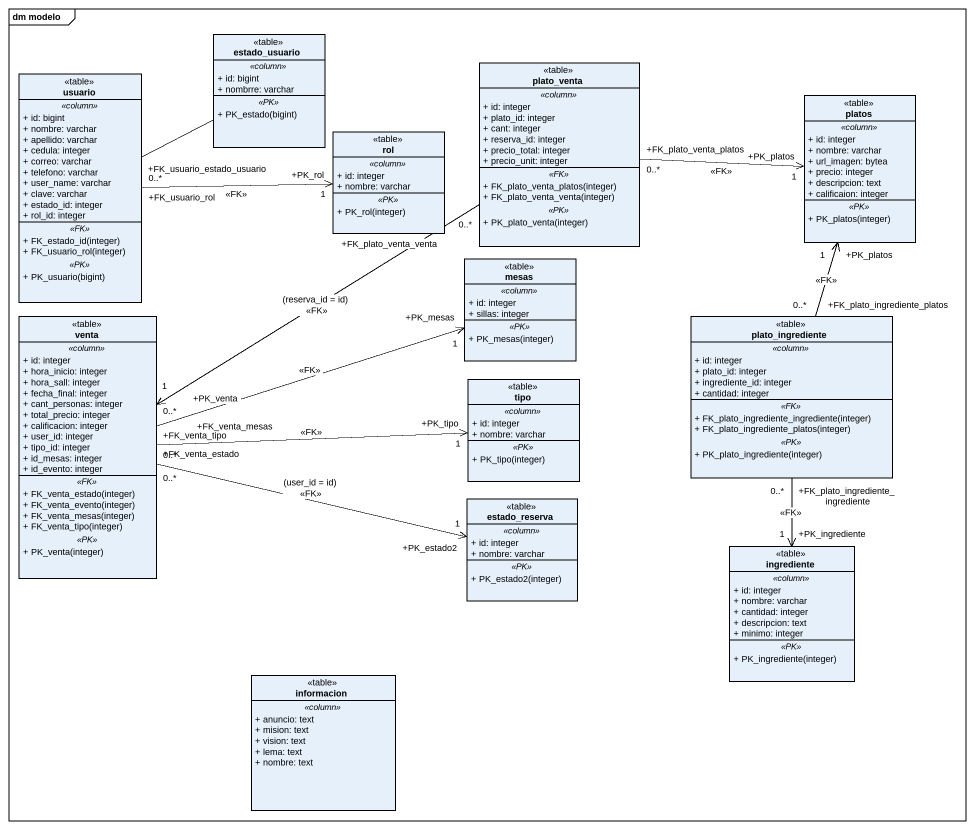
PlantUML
@startuml
mainframe dm modelo
hide circle
hide empty members
skinparam classAttributeIconSize 0
class estado_usuario <<table>> {
  .. <<column>> ..
  + id: bigint
  + nombrre: varchar
  .. <<PK>> ..
  + PK_estado(bigint)
}
class usuario <<table>> {
  .. <<column>> ..
  + id: bigint
  + nombre: varchar
  + apellido: varchar
  + cedula: integer
  + correo: varchar
  + telefono: varchar
  + user_name: varchar
  + clave: varchar
  + estado_id: integer
  + rol_id: integer
  .. <<FK>> ..
  + FK_estado_id(integer)
  + FK_usuario_rol(integer)
  .. <<PK>> ..
  + PK_usuario(bigint)
}
class plato_venta <<table>> {
  .. <<column>> ..
  + id: integer
  + plato_id: integer
  + cant: integer
  + reserva_id: integer
  + precio_total: integer
  + precio_unit: integer
  .. <<FK>> ..
  + FK_plato_venta_platos(integer)
  + FK_plato_venta_venta(integer)
  .. <<PK>> ..
  + PK_plato_venta(integer)
}
class platos <<table>> {
  .. <<column>> ..
  + id: integer
  + nombre: varchar
  + url_imagen: bytea
  + precio: integer
  + descripcion: text
  + calificaion: integer
  .. <<PK>> ..
  + PK_platos(integer)
}
class rol <<table>> {
  .. <<column>> ..
  + id: integer
  + nombre: varchar
  .. <<PK>> ..
  + PK_rol(integer)
}
class mesas <<table>> {
  .. <<column>> ..
  + id: integer
  + sillas: integer
  .. <<PK>> ..
  + PK_mesas(integer)
}
class venta <<table>> {
  .. <<column>> ..
  + id: integer
  + hora_inicio: integer
  + hora_sall: integer
  + fecha_final: integer
  + cant_personas: integer
  + total_precio: integer
  + calificacion: integer
  + user_id: integer
  + tipo_id: integer
  + id_mesas: integer
  + id_evento: integer
  .. <<FK>> ..
  + FK_venta_estado(integer)
  + FK_venta_evento(integer)
  + FK_venta_mesas(integer)
  + FK_venta_tipo(integer)
  .. <<PK>> ..
  + PK_venta(integer)
}
class plato_ingrediente <<table>> {
  .. <<column>> ..
  + id: integer
  + plato_id: integer
  + ingrediente_id: integer
  + cantidad: integer
  .. <<FK>> ..
  + FK_plato_ingrediente_ingrediente(integer)
  + FK_plato_ingrediente_platos(integer)
  .. <<PK>> ..
  + PK_plato_ingrediente(integer)
}
class tipo <<table>> {
  .. <<column>> ..
  + id: integer
  + nombre: varchar
  .. <<PK>> ..
  + PK_tipo(integer)
}
class estado_reserva <<table>> {
  .. <<column>> ..
  + id: integer
  + nombre: varchar
  .. <<PK>> ..
  + PK_estado2(integer)
}
class ingrediente <<table>> {
  .. <<column>> ..
  + id: integer
  + nombre: varchar
  + cantidad: integer
  + descripcion: text
  + minimo: integer
  .. <<PK>> ..
  + PK_ingrediente(integer)
}
class informacion <<table>> {
  .. <<column>> ..
  + anuncio: text
  + mision: text
  + vision: text
  + lema: text
  + nombre: text
}
usuario "+FK_usuario_estado_usuario" -right- estado_usuario
usuario "+FK_usuario_rol\n0..*" -right-> "+PK_rol\n1" rol : <<FK>>
plato_venta "+FK_plato_venta_platos\n0..*" -right-> "+PK_platos\n1" platos : <<FK>>
plato_venta "+FK_plato_venta_venta\n0..*" --> "+PK_venta\n1" venta : (reserva_id = id)\n<<FK>>
venta "+FK_venta_mesas\n0..*" -right-> "+PK_mesas\n1" mesas : <<FK>>
venta "+FK_venta_tipo\n0..*" -right-> "+PK_tipo\n1" tipo : <<FK>>
venta "+FK_venta_estado\n0..*" -right-> "+PK_estado2\n1" estado_reserva : (user_id = id)\n<<FK>>
plato_ingrediente "+FK_plato_ingrediente_platos\n0..*" -up-> "+PK_platos\n1" platos : <<FK>>
plato_ingrediente "+FK_plato_ingrediente_ingrediente\n0..*" --> "+PK_ingrediente\n1" ingrediente : <<FK>>
@enduml
